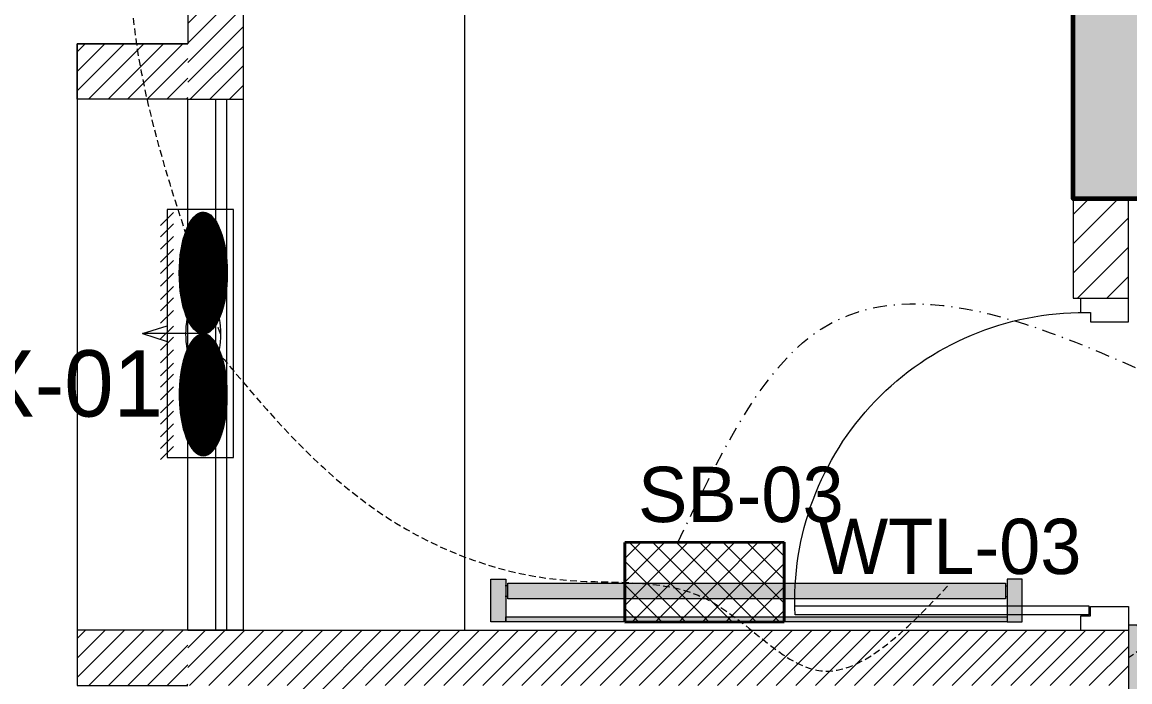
# Model space of a CAD drawing. Header units: inches. Extents: x 109699 to 44449955, y -10987 to 15824140.
# Drawn here: x 197338.9 to 197439, y -3908.1 to -3848.5 of the extents above; entities that cross this region are included whole.
import ezdxf

# ---------------------------------------------------------------- set-up
doc = ezdxf.new("R2010")
doc.units = ezdxf.units.IN
doc.header["$LTSCALE"] = 5
doc.header["$MEASUREMENT"] = 0
doc.linetypes.add('DASHDOT', pattern=[1, 0.5, -0.25, 0, -0.25])
doc.linetypes.add('DASHED2', pattern=[0.375, 0.25, -0.125])
doc.layers.get('0').update_dxf_attribs({"color": 123})
for name, color, linetype, lineweight in [('@NORMAL', 7, 'Continuous', 5), ('cloumn', 253, 'Continuous', 60), ('door detail', 203, 'Continuous', 0), ('E-Con-Point', 5, 'DASHED2', 13), ('E-EX-Exhaust-Fan', 190, 'Continuous', 13), ('E-SB-Switch-Board', 106, 'Continuous', 18), ('E-WL-Wall-Light', 232, 'Continuous', 15), ('E-WTL-Wall-Tube-Light', 6, 'Continuous', 15), ('glass', 140, 'Continuous', 18), ('ha', 252, 'Continuous', 5), ('HATCH2', 253, 'Continuous', 15), ('L_WALL', 8, 'Continuous', 5), ('Low Height wall--1', 252, 'Continuous', 9), ('SB', 1, 'DASHDOT', 20), ('WALL-1', 8, 'Continuous', 9)]:
    doc.layers.add(name, color=color, linetype=linetype, lineweight=lineweight)
doc.styles.get("Standard").update_dxf_attribs({"font": 'times.ttf'})
pattern_1 = [(44.99999999999991, (-2009.143658642628, -46603.01728590365), (-0.8838834764831833, 0.8838834764831855), [])]

# ---------------------------------------------------------------- blocks, each defined once
blk = doc.blocks.new('coloumn-01')
at = {"layer": 'ha'}
h = blk.add_hatch(dxfattribs=at)
h.set_pattern_fill('AR-CONC', color=256, scale=0.5)
h.set_pattern_definition([(49.99999999999999, (0, 0), (3.586300913003767, -0.3137606749129755), [0.375, -4.125]), (355, (0, 0), (-0.693756668065, 3.760960668500059), [0.3, -3.3]), (100.45144446, (0.298858405, -0.02614672), (2.89254423363556, 3.447199954843147), [0.3187009599999999, -3.505710559999999]), (46.18420000000001, (0, 1), (5.336206653357862, -0.8275964039653827), [0.5625, -6.1875]), (96.63563549, (0.444683725, 0.931033465), (4.673309728371142, 4.870593003872752), [0.47805171, -5.258568799999999]), (351.1841639899999, (0, 1), (4.673309725273866, 4.870593001349951), [0.45, -4.950000005]), (21, (0.5, 0.75), (2.984535260592308, -2.013094453326694), [0.375, -4.125]), (326.0000000000001, (0.5, 0.75), (1.216576659607909, 3.625750225234265), [0.3, -3.3]), (71.45144474, (0.74871127, 0.58224213), (4.201111883649856, 1.612655764031769), [0.31870095, -3.50571056]), (37.50000000000001, (0, 0), (0.06079927658645334, 1.664469269156557), [0, -3.26, 0, -3.35, 0, -3.3125]), (7.499999999999999, (0, 0), (1.315347687210743, 1.972058559411801), [0, -1.91, 0, -3.185, 0, -1.2625]), (327.5, (-1.115, 0), (2.669112180862045, -0.1127743586718988), [0, -1.25, 0, -3.9, 0, -5.175]), (317.5, (-1.615, 0), (2.915930846711931, 0.5005249116615886), [0, -1.625, 0, -2.59, 0, -3.675])])
h.paths.add_polyline_path([(32128.44739975178, -2546319.049243456), (32092.44739975178, -2546319.049243456), (32092.44739975178, -2546331.049243456), (32128.44739975178, -2546331.049243456)])
h.paths.add_polyline_path([(32128.44739975189, -2546617.132962178), (32098.44739975189, -2546617.132962178), (32098.44739975189, -2546629.132962178), (32128.44739975189, -2546629.132962178)])
h.paths.add_polyline_path([(31978.51966727065, -2546605.132962178), (31966.51966727065, -2546605.132962178), (31966.51966727065, -2546635.132962178), (31978.51966727065, -2546635.132962178)])
h.paths.add_polyline_path([(31821.20333333506, -2546605.132962178), (31809.20333333506, -2546605.132962178), (31809.20333333506, -2546635.132962178), (31821.20333333506, -2546635.132962178)])
h.paths.add_polyline_path([(31689.20328743063, -2546611.133238418), (31677.20328743063, -2546611.133238418), (31677.20328743063, -2546635.133238418), (31689.20328743063, -2546635.133238418)])
h.paths.add_polyline_path([(31417.20347832461, -2546611.132962178), (31405.20347832461, -2546611.132962178), (31405.20347832461, -2546635.132962178), (31417.20347832461, -2546635.132962178)])
h.paths.add_polyline_path([(31435.20347912709, -2546415.348983645), (31405.20347912709, -2546415.348983645), (31405.20347912709, -2546427.348983645), (31435.20347912709, -2546427.348983645)])
h.paths.add_polyline_path([(31633.74647668525, -2546415.348983645), (31603.74647668525, -2546415.348983645), (31603.74647668525, -2546427.348983645), (31633.74647668525, -2546427.348983645)])
h.paths.add_polyline_path([(31821.20245073218, -2546319.049243455), (31809.20245073218, -2546319.049243455), (31809.20245073218, -2546349.049243455), (31821.20245073218, -2546349.049243455)])
h.paths.add_polyline_path([(31996.51966727068, -2546319.049243455), (31966.51966727068, -2546319.049243455), (31966.51966727068, -2546331.049243455), (31996.51966727068, -2546331.049243455)])
h.paths.add_polyline_path([(31581.74648750067, -2546291.049243452), (31541.74648750067, -2546291.049243452), (31541.74648750067, -2546301.049243452), (31581.74648750067, -2546301.049243452)])
h.paths.add_polyline_path([(31485.74647668505, -2546261.049243452), (31475.74647668505, -2546261.049243452), (31475.74647668505, -2546301.049243452), (31485.74647668505, -2546301.049243452)])
h.paths.add_polyline_path([(31581.74648750064, -2546206.049278549), (31521.74648750064, -2546206.049278549), (31521.74648750064, -2546216.049243455), (31581.74648750064, -2546216.049243455)])
h.paths.add_polyline_path([(31435.20347595899, -2546206.049243455), (31405.20347595899, -2546206.049243455), (31405.20347595899, -2546218.049243455), (31435.20347595899, -2546218.049243455)])
h.paths.add_polyline_path([(31435.20347912709, -2546094.049243455), (31405.20347912709, -2546094.049243455), (31405.20347912709, -2546106.049243455), (31435.20347912709, -2546106.049243455)])
h.paths.add_polyline_path([(31583.74647668522, -2546094.049243455), (31547.74647668522, -2546094.049243455), (31547.74647668522, -2546106.049243455), (31583.74647668522, -2546106.049243455)])
h.paths.add_polyline_path([(31775.41359277777, -2546094.049243455), (31763.41359277777, -2546094.049243455), (31763.41359277777, -2546124.049243455), (31775.41359277777, -2546124.049243455)])
h.paths.add_polyline_path([(32059.80123907101, -2546094.049243455), (32047.80123907101, -2546094.049243455), (32047.80123907101, -2546124.049243455), (32059.80123907101, -2546124.049243455)])
h.paths.add_polyline_path([(32058.06771510976, -2545913.633020405), (32028.06771510976, -2545913.633020405), (32028.06771510976, -2545925.633020405), (32058.06771510976, -2545925.633020405)])
h.paths.add_polyline_path([(32048.06771510973, -2545722.712815279), (32036.06771510973, -2545722.712815279), (32036.06771510973, -2545746.712815279), (32048.06771510973, -2545746.712815279)])
h.paths.add_polyline_path([(31799.41359277774, -2545913.633020405), (31763.41359277774, -2545913.633020405), (31763.41359277774, -2545925.633020405), (31799.41359277774, -2545925.633020405)])
h.paths.add_polyline_path([(31591.53986684192, -2545945.049243456), (31561.31223659915, -2545945.049243456), (31561.31223659915, -2545957.049243456), (31591.53986684192, -2545957.049243456)])
h.paths.add_polyline_path([(31435.20347912709, -2545945.049243456), (31405.20347912709, -2545945.049243456), (31405.20347912709, -2545957.049243456), (31435.20347912709, -2545957.049243456)])
h.paths.add_polyline_path([(31429.2035252499, -2545715.383477275), (31405.2035252499, -2545715.383477275), (31405.2035252499, -2545727.383477275), (31429.2035252499, -2545727.383477275)])
h.paths.add_polyline_path([(31605.53986684192, -2545715.383237123), (31581.53986684192, -2545715.383237123), (31581.53986684192, -2545727.383237123), (31605.53986684192, -2545727.383237123)])
h.paths.add_polyline_path([(31775.41359277774, -2545711.610186095), (31763.41359277774, -2545711.610186095), (31763.41359277774, -2545735.610186095), (31775.41359277774, -2545735.610186095)])
at = {"layer": 'cloumn', "elevation": -16.70558889981808}
blk.add_lwpolyline([(31485.74647668505, -2546301.049243452), (31475.74647668505, -2546301.049243452), (31475.74647668505, -2546261.049243452), (31485.74647668505, -2546261.049243452)], close=True, dxfattribs=at)
blk = doc.blocks.new('nhytfgb')
at = {"layer": 'L_WALL', "ltscale": 4}
for p, q in [((20996.32718490922, -25463.2833109047), (20996.32718490922, -25464.7833109047)), ((21001.32718490922, -25465.7833109047), (21001.32718490922, -25463.28331090471)), ((20996.32718490922, -25464.7833109047), (20997.32718490922, -25464.7833109047)), ((20997.32718490922, -25464.7833109047), (20997.32718490922, -25465.7833109047)), ((20997.32718490922, -25465.7833109047), (21001.32718490922, -25465.7833109047)), ((20997.3271849093, -25495.78331090468), (21001.3271849093, -25495.78331090468)), ((20997.3271849093, -25496.78331090468), (20997.3271849093, -25495.78331090468)), ((21001.3271849093, -25495.78331090468), (21001.32718490922, -25498.2833109047)), ((20996.32718490922, -25496.7833109047), (20996.32718490922, -25498.2833109047))]:
    blk.add_line(p, q, dxfattribs=at)
at = {"layer": 'L_WALL'}
for p, q in [((20997.18809612016, -25464.90215873925), (20966.18809612016, -25464.90215873925)), ((20997.18809612016, -25464.90215873925), (20997.18809612016, -25465.79835851259)), ((20997.18809612016, -25465.79835851259), (20966.18809612016, -25465.79835851259)), ((20996.32718490922, -25496.7833109047), (20997.3271849093, -25496.78331090468))]:
    blk.add_line(p, q, dxfattribs=at)
blk.add_arc((20996.57718490925, -25466.36028743991), 30.42405063002891, 177.2529418227814, 270.4708152205662, dxfattribs=at)
blk = doc.blocks.new('E-W-LIGHT')
at = {"linetype": 'ByBlock', "ltscale": 0.5}
h = blk.add_hatch(color=256, dxfattribs=at)
h.dxf.hatch_style = 1
h.set_gradient(color1=(255, 255, 255), color2=(255, 255, 0), name='CYLINDER')
edge = h.paths.add_edge_path()
edge.add_spline(control_points=[(-96.71110423948552, 1.235367220396483), (-96.8976251288622, 1.235367220396483), (-97.08530367817384, 1.204590695443009), (-97.49532330615068, 1.060408411101338), (-97.71769888777162, 0.9452617532663472), (-98.18859363857634, 0.6007580769133996), (-98.4360601757027, 0.3712016227401077), (-98.9274233233457, -0.2076466389563343), (-99.17095937526851, -0.5565722783421756), (-99.79256403547286, -1.649000525487912), (-100.1403411294208, -2.496475964584042), (-100.6655547252501, -4.389078901701514), (-100.8435119435345, -5.433326140728264), (-100.996858843053, -7.577941591604359), (-100.9723680002039, -8.677864733885961), (-100.7253955626443, -10.7881619923927), (-100.5027117058065, -11.79805679996582), (-99.90205506231798, -13.59089832466863), (-99.52349327352754, -14.37265162368595), (-98.79708591162027, -15.46144462183512), (-98.46289770719719, -15.83531695936959), (-97.82402795464219, -16.37320808014224), (-97.52292902289115, -16.53708124557815), (-97.0332651008719, -16.69867335386745), (-96.83300356165012, -16.72444707740215), (-96.42760539585558, -16.70413243760904), (-96.21918910161975, -16.65733367471884), (-95.75858057275782, -16.45705756399432), (-95.50712660475898, -16.30138572900886), (-94.98330090317799, -15.85001415615693), (-94.71221849052682, -15.55449414506236), (-94.18744122004225, -14.82684639582039), (-93.93399672563008, -14.39521060388152), (-93.32240182252819, -13.09860869282319), (-93.0057716383552, -12.13470487732181), (-92.57508722519842, -10.03980369670334), (-92.46055768618565, -8.90959698224412), (-92.45565766659526, -6.646794607945969), (-92.56528275998282, -5.514732191470296), (-92.98715107886524, -3.412587944823316), (-93.29985699109132, -2.443281268231641), (-93.99092435031811, -0.9549615958549695), (-94.34810290115182, -0.3877643056552464), (-95.07582621573985, 0.4836147841888085), (-95.44374809115733, 0.7854262440646148), (-96.01798165069457, 1.105607693885873), (-96.24029005175481, 1.180327462172805), (-96.53763867025813, 1.228459302029147), (-96.62438560181026, 1.235367220396483), (-96.71110423948552, 1.235367220396483)], knot_values=[0, 0, 0, 0, 0.194197829587449, 0.194197829587449, 0.388395659174898, 0.388395659174898, 0.582593488762347, 0.582593488762347, 0.776791318349796, 0.776791318349796, 1.110216687407361, 1.110216687407361, 1.443642056464925, 1.443642056464925, 1.77706742552249, 1.77706742552249, 2.110492794580054, 2.110492794580054, 2.443918163637619, 2.443918163637619, 2.701496175378678, 2.701496175378678, 2.959074187119738, 2.959074187119738, 3.169612053741, 3.169612053741, 3.380149920362263, 3.380149920362263, 3.590687786983526, 3.590687786983526, 3.801225653604789, 3.801225653604789, 4.011763520226051, 4.011763520226051, 4.360140390670959, 4.360140390670959, 4.708517261115867, 4.708517261115867, 5.056894131560775, 5.056894131560775, 5.405271002005684, 5.405271002005684, 5.69307956715584, 5.69307956715584, 5.980888132305996, 5.980888132305996, 6.192897451070847, 6.192897451070847, 6.283185307179586, 6.283185307179586, 6.283185307179586, 6.283185307179586], degree=3, periodic=0)
at = {"layer": 'E-WL-Wall-Light', "linetype": 'ByBlock', "ltscale": 0.5}
h = blk.add_hatch(color=256, dxfattribs=at)
h.dxf.hatch_style = 1
edge = h.paths.add_edge_path()
edge.add_ellipse((-96.71110423948552, -7.740473765769313), major_axis=(0, 10.71660606041263), ratio=0.559300439547623, start_angle=187.7376784571124, end_angle=531.0374031504149)
edge.add_arc((-112.001170541625, -18.46997501720373), 14.35701343791298, -60.53601194170483, 0.5736542653427819, ccw=False)
edge.add_line((-104.9392941575301, -30.97012448799713), (-104.939294157532, -33.06572841662167))
edge.add_line((-104.939294157532, -33.06572841662167), (-88.60969415754215, -33.06572841666017))
edge.add_line((-88.60969415754215, -33.06572841666017), (-88.60969415754002, -30.97012448799946))
edge.add_arc((-81.54781777344922, -18.46997501720374), 14.35701343791298, 179.559619270027, 240.5360119417236, ccw=False)
edge = h.paths.add_edge_path(flags=16)
edge.add_spline(control_points=[(-96.71110423948552, 1.235367220396483), (-96.8976251288622, 1.235367220396483), (-97.08530367817384, 1.204590695443009), (-97.49532330615068, 1.060408411101338), (-97.71769888777162, 0.9452617532663472), (-98.18859363857634, 0.6007580769133996), (-98.4360601757027, 0.3712016227401077), (-98.9274233233457, -0.2076466389563343), (-99.17095937526851, -0.5565722783421756), (-99.79256403547286, -1.649000525487912), (-100.1403411294208, -2.496475964584042), (-100.6655547252501, -4.389078901701514), (-100.8435119435345, -5.433326140728264), (-100.996858843053, -7.577941591604359), (-100.9723680002039, -8.677864733885961), (-100.7253955626443, -10.7881619923927), (-100.5027117058065, -11.79805679996582), (-99.90205506231798, -13.59089832466863), (-99.52349327352754, -14.37265162368595), (-98.79708591162027, -15.46144462183512), (-98.46289770719719, -15.83531695936959), (-97.82402795464219, -16.37320808014224), (-97.52292902289115, -16.53708124557815), (-97.0332651008719, -16.69867335386745), (-96.83300356165012, -16.72444707740215), (-96.42760539585558, -16.70413243760904), (-96.21918910161975, -16.65733367471884), (-95.75858057275782, -16.45705756399432), (-95.50712660475898, -16.30138572900886), (-94.98330090317799, -15.85001415615693), (-94.71221849052682, -15.55449414506236), (-94.18744122004225, -14.82684639582039), (-93.93399672563008, -14.39521060388152), (-93.32240182252819, -13.09860869282319), (-93.0057716383552, -12.13470487732181), (-92.57508722519842, -10.03980369670334), (-92.46055768618565, -8.90959698224412), (-92.45565766659526, -6.646794607945969), (-92.56528275998282, -5.514732191470296), (-92.98715107886524, -3.412587944823316), (-93.29985699109132, -2.443281268231641), (-93.99092435031811, -0.9549615958549695), (-94.34810290115182, -0.3877643056552464), (-95.07582621573985, 0.4836147841888085), (-95.44374809115733, 0.7854262440646148), (-96.01798165069457, 1.105607693885873), (-96.24029005175481, 1.180327462172805), (-96.53763867025813, 1.228459302029147), (-96.62438560181026, 1.235367220396483), (-96.71110423948552, 1.235367220396483)], knot_values=[0, 0, 0, 0, 0.194197829587449, 0.194197829587449, 0.388395659174898, 0.388395659174898, 0.582593488762347, 0.582593488762347, 0.776791318349796, 0.776791318349796, 1.110216687407361, 1.110216687407361, 1.443642056464925, 1.443642056464925, 1.77706742552249, 1.77706742552249, 2.110492794580054, 2.110492794580054, 2.443918163637619, 2.443918163637619, 2.701496175378678, 2.701496175378678, 2.959074187119738, 2.959074187119738, 3.169612053741, 3.169612053741, 3.380149920362263, 3.380149920362263, 3.590687786983526, 3.590687786983526, 3.801225653604789, 3.801225653604789, 4.011763520226051, 4.011763520226051, 4.360140390670959, 4.360140390670959, 4.708517261115867, 4.708517261115867, 5.056894131560775, 5.056894131560775, 5.405271002005684, 5.405271002005684, 5.69307956715584, 5.69307956715584, 5.980888132305996, 5.980888132305996, 6.192897451070847, 6.192897451070847, 6.283185307179586, 6.283185307179586, 6.283185307179586, 6.283185307179586], degree=3, periodic=0)
for p, q in [((-104.9392941575301, -30.97012448799713), (-104.939294157532, -33.06572841662167)), ((-104.939294157532, -33.06572841662167), (-88.60969415754215, -33.06572841666017)), ((-88.60969415754215, -33.06572841666017), (-88.60969415754002, -30.97012448803655))]:
    blk.add_line(p, q)
at = {"linetype": 'ByBlock', "ltscale": 0.5}
for centre, start, end in [((-112.001170541625, -18.46997501720374), 299.4639880582952, 0.5736542653427851), ((-81.54781777344922, -18.46997501720374), 179.4263457346572, 240.5360119417045)]:
    blk.add_arc(centre, 14.35701343791298, start, end, dxfattribs=at)
blk.add_ellipse((-96.71110423948552, -7.740473765769313), major_axis=(0, 10.71660606041263), ratio=0.559300439547623, start_param=3.276640619127039, end_param=9.268351136215248, dxfattribs=at)
blk.add_open_spline([(-96.71110423948552, 1.235367220396483), (-96.8976251288622, 1.235367220396483), (-97.08530367817384, 1.204590695443009), (-97.49532330615068, 1.060408411101338), (-97.71769888777162, 0.9452617532663472), (-98.18859363857634, 0.6007580769133996), (-98.4360601757027, 0.3712016227401077), (-98.9274233233457, -0.2076466389563343), (-99.17095937526851, -0.5565722783421756), (-99.79256403547286, -1.649000525487912), (-100.1403411294208, -2.496475964584042), (-100.6655547252501, -4.389078901701514), (-100.8435119435345, -5.433326140728264), (-100.996858843053, -7.577941591604359), (-100.9723680002039, -8.677864733885961), (-100.7253955626443, -10.7881619923927), (-100.5027117058065, -11.79805679996582), (-99.90205506231798, -13.59089832466863), (-99.52349327352754, -14.37265162368595), (-98.79708591162027, -15.46144462183512), (-98.46289770719719, -15.83531695936959), (-97.82402795464219, -16.37320808014224), (-97.52292902289115, -16.53708124557815), (-97.0332651008719, -16.69867335386745), (-96.83300356165012, -16.72444707740215), (-96.42760539585558, -16.70413243760904), (-96.21918910161975, -16.65733367471884), (-95.75858057275782, -16.45705756399432), (-95.50712660475898, -16.30138572900886), (-94.98330090317799, -15.85001415615693), (-94.71221849052682, -15.55449414506236), (-94.18744122004225, -14.82684639582039), (-93.93399672563008, -14.39521060388152), (-93.32240182252819, -13.09860869282319), (-93.0057716383552, -12.13470487732181), (-92.57508722519842, -10.03980369670334), (-92.46055768618565, -8.90959698224412), (-92.45565766659526, -6.646794607945969), (-92.56528275998282, -5.514732191470296), (-92.98715107886524, -3.412587944823316), (-93.29985699109132, -2.443281268231641), (-93.99092435031811, -0.9549615958549695), (-94.34810290115182, -0.3877643056552464), (-95.07582621573985, 0.4836147841888085), (-95.44374809115733, 0.7854262440646148), (-96.01798165069457, 1.105607693885873), (-96.24029005175481, 1.180327462172805), (-96.53763867025813, 1.228459302029147), (-96.62438560181026, 1.235367220396483), (-96.71110423948552, 1.235367220396483)], degree=3, knots=[0, 0, 0, 0, 0.194197829587449, 0.194197829587449, 0.388395659174898, 0.388395659174898, 0.582593488762347, 0.582593488762347, 0.776791318349796, 0.776791318349796, 1.110216687407361, 1.110216687407361, 1.443642056464925, 1.443642056464925, 1.77706742552249, 1.77706742552249, 2.110492794580054, 2.110492794580054, 2.443918163637619, 2.443918163637619, 2.701496175378678, 2.701496175378678, 2.959074187119738, 2.959074187119738, 3.169612053741, 3.169612053741, 3.380149920362263, 3.380149920362263, 3.590687786983526, 3.590687786983526, 3.801225653604789, 3.801225653604789, 4.011763520226051, 4.011763520226051, 4.360140390670959, 4.360140390670959, 4.708517261115867, 4.708517261115867, 5.056894131560775, 5.056894131560775, 5.405271002005684, 5.405271002005684, 5.69307956715584, 5.69307956715584, 5.980888132305996, 5.980888132305996, 6.192897451070847, 6.192897451070847, 6.283185307179586, 6.283185307179586, 6.283185307179586, 6.283185307179586], dxfattribs=at)
blk = doc.blocks.new('A$C63C712C3')
at = {"linetype": 'ByBlock', "ltscale": 0.5}
h = blk.add_hatch(color=256, dxfattribs=at)
h.dxf.hatch_style = 1
h.paths.add_polyline_path([(35.45815903441689, 102.6004051111813), (7.051254215184599e-05, 102.6004051111813), (7.051254215184599e-05, -1.4210854715202e-14), (35.45815903441689, 0)])
h.paths.add_polyline_path([(1235.458159034402, 102.6004051111813), (35.45815903441689, 102.6004051111813), (35.45815903441689, 90.19858873463818), (1235.458159034402, 90.19858873463818)])
h.paths.add_polyline_path([(1270.916247556277, 102.6004051111813), (1235.458159034402, 102.6004051111813), (1235.458159034402, -1.4210854715202e-14), (1270.916247556277, 0)])
h = blk.add_hatch(color=256, dxfattribs=at)
h.dxf.hatch_style = 1
h.set_gradient(color1=(255, 255, 0), rotation=269, name='CYLINDER')
h.paths.add_polyline_path([(1230.609335631336, 47.55507706388016), (39.80634735536296, 47.55507706388016), (39.80634735536296, 10.14120857274975), (1230.609335631336, 10.14120857274975)])
at = {"ltscale": 2}
for p, q in [((39.80314903250837, 42.02165198561852), (33.8373914979602, 42.02165198561852)), ((1230.612533954176, 42.02165198561852), (1236.578291488724, 42.02165198561852)), ((39.80314903250837, 15.93327464433969), (33.8373914979602, 15.93327464433969)), ((1230.612533954176, 15.93327464433969), (1236.578291488724, 15.93327464433969))]:
    blk.add_line(p, q, dxfattribs=at)
for points in [[(35.45815903441689, 102.6004051111813), (7.051254215184599e-05, 102.6004051111813), (7.051254215184599e-05, 0), (35.45815903441689, 0)], [(35.45815903441689, 102.6004051111813), (1235.458159034402, 102.6004051111813), (1235.458159034402, 90.19858873463818), (35.45815903441689, 90.19858873463818)], [(1235.458159034402, 102.6004051111813), (1270.916247556277, 102.6004051111813), (1270.916247556277, 0), (1235.458159034402, 0)], [(39.80634735536296, 47.55507706388016), (1230.609335631336, 47.55507706388016), (1230.609335631336, 10.14120857274975), (39.80634735536296, 10.14120857274975)]]:
    blk.add_lwpolyline(points, close=True, dxfattribs=at)
blk = doc.blocks.new('A$C4DCB0E22')
h = blk.add_hatch()
h.set_pattern_fill('ANSI37', color=256, scale=15, angle=90.05046403147966, style=0)
h.set_pattern_definition([(135.0504640314797, (0, 0), (-1.324656962164393, -1.326992438783809), []), (225.0504640314796, (0, 0), (1.326992438783809, -1.324656962164393), [])])
h.paths.add_polyline_path([(0.0158499618895469, -4.176303718850249e-06), (-3.779117417224143e-06, 17.9999888419976), (8.999992730033242, 18.00791571250107), (9.015846471040199, 0.007922694199763214)])
at = {"lineweight": 40}
for p, q in [((-3.779117417224143e-06, 17.9999888419976), (8.999992730033242, 18.00791571250107)), ((0.0158499618895469, -4.176303718850249e-06), (-3.779117417224143e-06, 17.9999888419976)), ((9.015846471040199, 0.007922694199763214), (8.999992730033242, 18.00791571250107)), ((0.0158499618895469, -4.176303718850249e-06), (9.015846471040199, 0.007922694199763214))]:
    blk.add_line(p, q, dxfattribs=at)
blk = doc.blocks.new('A$C1C755710')
at = {"linetype": 'ByBlock', "ltscale": 0.5}
h = blk.add_hatch(dxfattribs=at)
h.set_pattern_fill('ANSI31', color=256)
h.set_pattern_definition([(45, (0, 0), (-0.08838834764831843, 0.08838834764831845), [])])
edge = h.paths.add_edge_path()
edge.add_ellipse((199.1649073579174, 94.51384083836456), major_axis=(191.0280833619181, 3.971377967073551e-11), ratio=0.3951307893636453, start_angle=-2.146606530950382e-05, end_angle=6.29936271653392)
edge.add_ellipse((199.1649073579174, 94.51384083836456), major_axis=(191.0280833619181, 3.971377967073551e-11), ratio=0.3951307893636453, start_angle=6.29936271653392, end_angle=41.72868663856591)
edge.add_ellipse((199.1649073579174, 94.51384083836456), major_axis=(191.0280833619181, 3.971377967073551e-11), ratio=0.3951307893636453, start_angle=41.72868663856591, end_angle=359.9999785339347)
edge = h.paths.add_edge_path()
edge.add_ellipse((581.2210740817536, 94.51384083836456), major_axis=(-191.0280833619181, 3.971377967073551e-11), ratio=0.3951307893636453, start_angle=2.146606529957221e-05, end_angle=318.2713133614341)
edge.add_ellipse((581.2210740817536, 94.51384083836456), major_axis=(-191.0280833619181, 3.971377967073551e-11), ratio=0.3951307893636453, start_angle=318.2713133614341, end_angle=360.0000214660653)
at = {"ltscale": 2}
for p, q in [((389.0395967610093, 285.5447172545246), (364.2144678700133, 207.9370213896327)), ((389.0395967610093, 102.7958703805634), (389.0395967610093, 285.5447172545246)), ((389.0395967610093, 285.5447172545246), (413.8647256520053, 207.9370213896327)), ((9.237156729897833, 188.2013995007728), (49.73115919703559, 228.6954019679106)), ((44.42906965014117, 188.2013995007728), (84.92307211727893, 228.6954019679106)), ((83.87120178474288, 188.2013995007728), (124.3652042518806, 228.6954019679106)), ((124.5506794197281, 188.2013995007728), (165.0446818868659, 228.6954019679106)), ((159.7425923399715, 188.2013995007728), (200.2365948071092, 228.6954019679106)), ((199.1847244745732, 188.2013995007728), (239.6787269417109, 228.6954019679106)), ((241.5598876592558, 188.2013995007728), (282.0538901263935, 228.6954019679106)), ((276.7518005794991, 188.2013995007728), (317.2458030466369, 228.6954019679106)), ((316.1939327141008, 188.2013995007728), (356.6879351812386, 228.6954019679106)), ((365.3524135401385, 188.2013995007728), (405.8464160072763, 228.6954019679106)), ((400.5443264603819, 188.2013995007728), (441.0383289275196, 228.6954019679106)), ((439.9864585949836, 188.2013995007728), (480.4804610621213, 228.6954019679106)), ((481.5137070744968, 188.2013995007728), (522.0077095416345, 228.6954019679106)), ((516.7056199947401, 188.2013995007728), (557.1996224618779, 228.6954019679106)), ((556.1477521293418, 188.2013995007728), (596.6417545964796, 228.6954019679106)), ((597.6751444695255, 188.2013995007728), (638.1691469366633, 228.6954019679106)), ((632.8670573897689, 188.2013995007728), (673.3610598569066, 228.6954019679106)), ((672.3091895243706, 188.2013995007728), (712.8031919915084, 228.6954019679106)), ((708.7490936335089, 188.2013995007728), (749.2430961006467, 228.6954019679106)), ((743.9410065537522, 188.2013995007728), (784.43500902089, 228.6954019679106))]:
    blk.add_line(p, q, dxfattribs=at)
blk.add_lwpolyline([(-2.91038304567337e-11, 207.9370213896327), (777.604823705391, 207.9370213896327), (777.604823705391, -2.91038304567337e-11), (-2.91038304567337e-11, -2.91038304567337e-11)], close=True, dxfattribs=at)
for centre, start, end in [((390.1929907198355, -134.2364891821926), 80.14559333652657, 99.85440666347343), ((390.1929907198355, 323.2641150363197), 260.1455933365266, 279.8544066634735)]:
    blk.add_arc(centre, 283.1687490877094, start, end, dxfattribs=at)
at = {"extrusion": (0, 0, -1)}
blk.add_ellipse((199.1649073579174, 94.51384083836456), major_axis=(191.0280833619181, 3.971377967073551e-11), ratio=0.3951307893636453, dxfattribs=at)
blk.add_ellipse((581.2210740817536, 94.51384083836456), major_axis=(-191.0280833619181, 3.971377967073551e-11), ratio=0.3951307893636453)

msp = doc.modelspace()

# ---------------------------------------------------------------- hatches: boundary and pattern name
at = {"layer": '@NORMAL'}
h = msp.add_hatch(dxfattribs=at)
h.set_pattern_fill('ANSI31', scale=10, angle=-7.63333123551244e-14, style=0)
h.set_pattern_definition([(44.99999999999989, (144218.2710439025, 2531118.532153907), (-0.8838834764831833, 0.8838834764831855), [])])
h.paths.add_polyline_path([(197363.3561669614, -3769.423784740064), (197355.8991645195, -3769.423784740064), (197355.8991645195, -3743.423710079658), (197350.8991645195, -3743.423710079658), (197350.8991645195, -3774.423784740064), (197353.8991645195, -3774.423784740064), (197353.8991645195, -3855.423784740064), (197358.8991645195, -3855.423784740064), (197358.8991645195, -3774.423784740064), (197363.3561669614, -3774.423784740064)])
h = msp.add_hatch(dxfattribs=at)
h.set_pattern_fill('ANSI31', scale=10, angle=-7.63333123551244e-14, style=0)
h.set_pattern_definition(pattern_1)
h.paths.add_polyline_path([(197353.8991645195, -3855.423710079658), (197343.8991645195, -3855.423710079658), (197343.8991645195, -3850.423710079658), (197353.8991645195, -3850.423710079658)])
h = msp.add_hatch(dxfattribs=at)
h.set_pattern_fill('ANSI31', scale=10, angle=-7.63333123551244e-14, style=0)
h.set_pattern_definition(pattern_1)
edge = h.paths.add_edge_path()
edge.add_line((197353.8991645195, -3903.423710079658), (197343.8991645195, -3903.423710079658))
edge.add_line((197343.8991645195, -3903.423710079658), (197343.8991645195, -3908.423710079658))
edge.add_line((197343.8991645195, -3908.423710079658), (197353.8991645195, -3908.423710079629))
h = msp.add_hatch(dxfattribs=at)
h.set_pattern_fill('ANSI31', scale=10, angle=-7.63333123551244e-14, style=0)
h.set_pattern_definition([(44.99999999999984, (180288.0057856818, 2542407.827886132), (-0.8838834764831834, 0.8838834764831853), [])])
h.paths.add_polyline_path([(197368.3561669614, -3960.222228124998), (197363.3561669614, -3960.222228124998), (197363.3561669614, -3978.72345026981), (197368.3561669614, -3978.72345026981)])
h.paths.add_polyline_path([(197438.8991645195, -3903.423710079658), (197353.8991645195, -3903.423710079658), (197353.8991645195, -3908.278592915534), (197353.9090916124, -3908.423710079658), (197363.3561669615, -3908.423710079658), (197363.3561669615, -3936.222228124998), (197368.3561669614, -3936.222228124998), (197368.3561669614, -3908.423710079658), (197438.8991645195, -3908.423710079658)])
at = {"layer": 'HATCH2'}
h = msp.add_hatch(dxfattribs=at)
h.set_pattern_fill('ANSI31', color=256, scale=15, angle=-5.088887490341627e-14)
h.set_pattern_definition([(44.99999999999991, (144081.319087721, 2531118.532228567), (-1.325825214724775, 1.325825214724778), [])])
h.paths.add_polyline_path([(197438.8991645194, -3864.423710075933), (197433.8991645194, -3864.423710075933), (197433.8991645194, -3873.423710079658), (197438.8991645194, -3873.423710079658)])

# ---------------------------------------------------------------- linework, layer by layer
at = {"layer": 'door detail'}
msp.add_line((197378.8991645195, -3781.423710079192, 0.2622504407020507), (197378.8991645196, -3903.423710079658, 0.2622504407020507), dxfattribs=at)
at = {"layer": 'E-Con-Point', "ltscale": 0.5}
for points in [[(197356.8658549243, -3876.648706130849), (197351.2029687992, -3833.699004421538), (197403.3881805274, -3798.55092255626), (197409.8507766496, -3778.12046171982, 0.2759286585245668)], [(197355.2986028471, -3876.648706130849), (197371.8372248141, -3893.190209981465), (197388.306875, -3898.931687319741, 0.3808791535723515), (197400.7421403878, -3900.603438847123, 0.3808791535723515), (197410.7364221001, -3907.044330779321), (197422.807102914, -3899.190390826824, 0.3808791535723515)], [(197518.3672115218, -3905.990502399512, 0.3789004475038382), (197484.8014736687, -3886.172587607278), (197438.8991645195, -3905.923710079425, 0.2622504407020507)]]:
    msp.add_spline(points, degree=3, dxfattribs=at)
at = {"layer": 'glass'}
for p, q in [((197356.3991645195, -3855.423710079658, 0.2622504407020543), (197356.3991644548, -3903.423710079658, 0.2626527412158346)), ((197357.3991645195, -3855.423710081055, 0.2622504407020543), (197357.3991644548, -3903.423710080589, 0.2626527412158346))]:
    msp.add_line(p, q, dxfattribs=at)
at = {"layer": 'glass', "elevation": 0.2622504407020507}
msp.add_lwpolyline([(197358.8991645195, -3855.423710079658), (197358.8991645195, -3903.423710079658), (197353.8991645195, -3903.423710079658), (197353.8991645195, -3855.423710079658)], close=True, dxfattribs=at)
at = {"layer": 'Low Height wall--1', "elevation": -0.1214475790990264}
msp.add_lwpolyline([(197353.8991645195, -3850.423710079658), (197343.8991645195, -3850.423710079658), (197343.8991645195, -3908.423710079658), (197353.8991645195, -3908.423710079658)], dxfattribs=at)
at = {"layer": 'SB', "ltscale": 0.5}
for points in [[(197398.1906941173, -3895.488766365544, 0.3808791535723515), (197410.3712894378, -3876.728729794038), (197483.1529919456, -3894.051233769811, 0.7145096068943735), (197488.1748841912, -3893.309485637696, 1.327704313833339)], [(197434.5645914362, -3947.384925018571, 0.0935694444882671), (197476.780910811, -3895.785348764901), (197557.8648602557, -3894.705646073275), (197586.9713239443, -3864.430053407325, -32.59304122032321)]]:
    msp.add_spline(points, degree=3, dxfattribs=at)
at = {"layer": 'WALL-1'}
for p, q in [((197353.8991645195, -3774.423710079658, 0.2622504407020507), (197353.8991645195, -3850.423710079658, 0.2622504407020507)), ((197358.8991645195, -3774.423710079658, 0.2622504407020507), (197358.8991645195, -3855.423710079658, 0.2622504407020507)), ((197353.8991645195, -3855.423710079658, 0.2622504407020614), (197358.8991645195, -3855.423710079658, 0.2622504407020507)), ((197353.8991645195, -3903.423710079658, 0.2622504407020614), (197438.8991645195, -3903.423710079658, 0.2759286585245668)), ((197438.8991645195, -3903.423710079658, 0.2622504407020507), (197438.8991645195, -3908.423710079192, 0.2622504407020507))]:
    msp.add_line(p, q, dxfattribs=at)
at = {"layer": 'WALL-1', "elevation": 0.2622504407020507}
for points in [[(197353.8991645195, -3855.423710079658), (197343.8991645195, -3855.423710079658), (197343.8991645195, -3850.423710079658), (197353.8991645195, -3850.423710079658)], [(197353.8991645195, -3903.423710079658), (197343.8991645195, -3903.423710079658), (197343.8991645195, -3908.423710079658), (197353.8991645195, -3908.423710079629)]]:
    msp.add_lwpolyline(points, dxfattribs=at)
at = {"layer": 'WALL-1', "elevation": 0.4759286585245697}
msp.add_lwpolyline([(197433.8991645194, -3873.423710079658), (197438.8991645194, -3873.423710079658), (197438.8991645194, -3864.423710075933), (197433.8991645194, -3864.423710075933)], close=True, dxfattribs=at)

# ---------------------------------------------------------------- block references
at = {"layer": '@NORMAL'}
msp.add_blockref('coloumn-01', (165958.1526878368, 2542436.625533376, 16.96783934052013), dxfattribs=at)
at = {"layer": '@NORMAL', "xscale": -0.857142857142857, "yscale": 0.857142857142857, "zscale": 0.857142857142857, "rotation": 180}
msp.add_blockref('nhytfgb', (179437.7615774545, -25729.09511942646, 0.3759286585245682), dxfattribs=at)
at = {"layer": 'E-EX-Exhaust-Fan', "xscale": -0.02880000000732252, "yscale": 0.02880000000732252, "zscale": 0.02880000000732252, "rotation": 90}
msp.add_blockref('A$C1C755710', (197358.0206014639, -3865.411147995261), dxfattribs=at)
at = {"layer": 'E-SB-Switch-Board', "xscale": 0.8002315484918654, "yscale": 0.8002315484918654, "zscale": 0.8002315484918654, "rotation": 90}
msp.add_blockref('A$C4DCB0E22', (197407.796871658, -3902.695075959292, 0.3808791535723515), dxfattribs=at)
at = {"layer": 'E-WL-Wall-Light', "xscale": 0.3601041968213394, "yscale": 0.3601041968213394, "zscale": 0.3601041968213394, "rotation": 270}
msp.add_blockref('E-W-LIGHT', (197450.8062720933, -3940.772611570816, 0.2622504407020507), dxfattribs=at)
at = {"layer": 'E-WTL-Wall-Tube-Light', "xscale": 0.03776802766688649, "yscale": 0.03776802766688649, "zscale": 0.03776802766688649, "rotation": 180}
msp.add_blockref('A$C63C712C3', (197429.2968031777, -3898.807377380873, 0.3808791535723515), dxfattribs=at)

# ---------------------------------------------------------------- texts
at = {"layer": 'E-EX-Exhaust-Fan', "insert": (197329.3594882268, -3884.204563996169, -0.02144757909902636), "char_height": 6, "width": 24.08470202641911, "attachment_point": 7}
msp.add_mtext('{\\fCentury Gothic|b0|i0|c0|p34;EX-01}', dxfattribs=at)
at = {"layer": 'E-SB-Switch-Board', "insert": (197394.586458377, -3888.654683758349, -33.15696985542331), "char_height": 5, "width": 24.08470202641911, "attachment_point": 1}
msp.add_mtext('{\\fCentury Gothic|b0|i0|c0|p34;SB-03}', dxfattribs=at)
at = {"layer": 'E-WTL-Wall-Tube-Light', "color": 1, "insert": (197410.8803179203, -3898.421674828942, 0.0857903163960998), "char_height": 5, "width": 24.08470202641911, "attachment_point": 7}
msp.add_mtext('{\\fCentury Gothic|b0|i0|c0|p34;\\C256;WTL-03}', dxfattribs=at)

doc.saveas('drawing.dxf')
